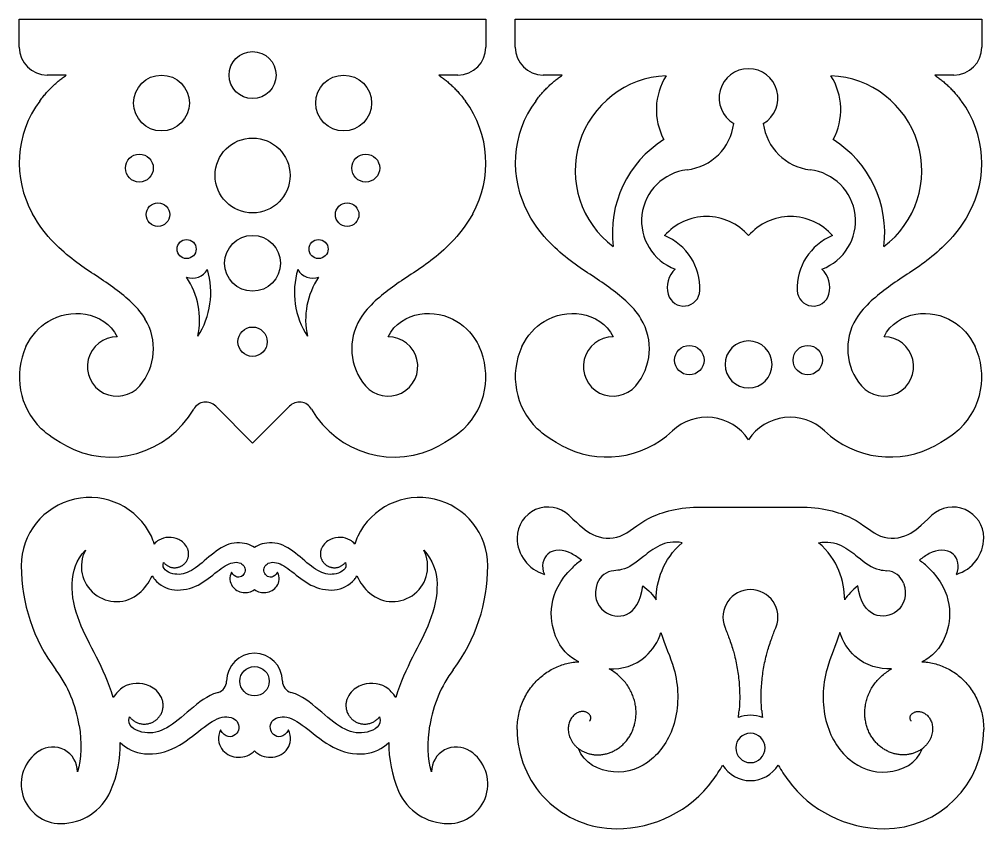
# Model space of a CAD drawing. Header units: millimetres. Extents: x -781 to 550, y -473 to 572.
# Drawn here: x -106 to 550, y 20 to 572 of the extents above; entities that cross this region are included whole.
import ezdxf

# ---------------------------------------------------------------- set-up
doc = ezdxf.new("R2010")
doc.units = ezdxf.units.MM
doc.header["$MEASUREMENT"] = 0
doc.layers.add('Default', color=18, linetype='Continuous')

msp = doc.modelspace()

# ---------------------------------------------------------------- linework, layer by layer
at = {"layer": 'Default', "color": 5}
for p, q in [((-106.1, 571.5), (211.4, 571.5)), ((-106.1, 552.5), (-106.1, 571.5)), ((211.4, 571.5), (211.4, 552.5)), ((231.4, 571.5), (548.9, 571.5)), ((231.4, 552.5), (231.4, 571.5)), ((548.9, 571.5), (548.9, 552.5)), ((-74.1, 533.5), (-87.1, 533.5)), ((192.4, 533.5), (179.4, 533.5)), ((263.4, 533.5), (250.4, 533.5)), ((529.9, 533.5), (516.9, 533.5)), ((52.65, 283), (27.55, 308.11)), ((77.76, 308.11), (52.65, 283)), ((358.21, 239.43), (424.67, 239.43))]:
    msp.add_line(p, q, dxfattribs=at)
for centre, radius in [((52.65, 533.5), 16), ((-9.33, 514.48), 19), ((114.64, 514.48), 19), ((52.65, 465.17), 25.5), ((-24.38, 470.17), 9.5), ((129.69, 470.17), 9.5), ((-11.72, 438.53), 8), ((117.02, 438.53), 8), ((7.75, 415.09), 6.5), ((52.65, 405.38), 19), ((97.56, 415.09), 6.5), ((52.65, 351.98), 10), ((52.65, 351.98), 10), ((349.86, 339.44), 10), ((349.86, 339.44), 10), ((430.44, 339.44), 10), ((53.98, 120.86), 10)]:
    msp.add_circle(centre, radius, dxfattribs=at)
for centre, radius, start, end in [((-87.1, 552.5), 19, 180, 270), ((192.4, 552.5), 19, 270, 0), ((250.4, 552.5), 19, 180, 270), ((529.9, 552.5), 19, 270, 0), ((336.87, 468.46), 64.65, 92.50711, 233.12148), ((370.66, 510.03), 43.25, 147.84633, 208.2038), ((390.15, 517.83), 20, 90, 239.78231), ((390.15, 517.83), 20, 300.21769, 90), ((409.65, 510.03), 43.25, 331.7962, 32.15367), ((443.44, 468.46), 64.65, 306.87852, 87.49289), ((-35.13, 473.67), 70.97, 143.52429, 209.10819), ((140.44, 473.67), 70.97, 330.89181, 36.47571), ((302.37, 473.67), 70.97, 143.52429, 209.10819), ((477.94, 473.67), 70.97, 330.89181, 36.47571), ((344.1, 505.05), 36.27, 276.658, 352.86745), ((436.21, 505.05), 36.27, 187.13255, 263.342), ((372.58, 426.06), 75.09, 122.2213, 187.12689), ((407.73, 426.06), 75.09, 352.87311, 57.7787), ((352.36, 434.26), 35, 96.658, 249.64904), ((427.95, 434.26), 35, 290.35096, 83.342), ((361.56, 399.2), 37.98, 41.15497, 138.84503), ((418.75, 399.2), 37.98, 41.15497, 138.84503), ((318.41, 388.34), 38.69, 357.71686, 67.91463), ((461.9, 388.34), 38.69, 112.08537, 182.28314), ((11.87, 406.69), 11.48, 248.5959, 330.94128), ((-30.16, 385.46), 54.37, 326.80369, 16.73104), ((135.47, 385.46), 54.37, 163.26896, 213.19631), ((93.44, 406.69), 11.48, 209.05872, 291.4041), ((352.14, 388.94), 17.29, 133.70809, 195.72681), ((428.17, 388.94), 17.29, 344.27319, 46.29191), ((-35.84, 366.85), 52.38, 347.70015, 33.81187), ((141.15, 366.85), 52.38, 146.18813, 192.29985), ((346.08, 387.24), 11, 195.72681, 357.71686), ((434.23, 387.24), 11, 182.28314, 344.27319), ((-53.81, 347.27), 38.99, 319.54163, 31.46445), ((159.12, 347.27), 38.99, 148.53555, 220.45837), ((283.69, 347.27), 38.99, 319.54163, 31.46445), ((496.62, 347.27), 38.99, 148.53555, 220.45837), ((-39.53, 335.09), 20.22, 90, 319.54163), ((144.84, 335.09), 20.22, 220.45837, 90), ((297.97, 335.09), 20.22, 90, 319.54163), ((482.34, 335.09), 20.22, 220.45837, 90), ((-56.81, 328.07), 49.28, 155.1806, 225.81898), ((162.12, 328.07), 49.28, 314.18102, 24.8194), ((280.69, 328.07), 49.28, 155.1806, 225.81898), ((390.15, 336.49), 16, 90, 270), ((390.15, 336.49), 16, 270, 90), ((499.62, 328.07), 49.28, 314.18102, 24.8194), ((20.83, 301.39), 9.5, 45.00003, 150.1763), ((84.48, 301.39), 9.5, 29.8237, 134.99997), ((-43.7, 338.38), 64.88, 241.17244, 330.1763), ((149.01, 338.38), 64.88, 209.8237, 298.82756), ((361.77, 266.52), 34.03, 33.48304, 133.40267), ((418.54, 266.52), 34.03, 46.59732, 146.51696), ((293.8, 338.38), 64.88, 241.17244, 313.40267), ((486.51, 338.38), 64.88, 226.59733, 298.82756), ((-58.21, 199.38), 46.56, 25.60307, 180), ((166.16, 199.38), 46.56, 0, 154.39693), ((253.64, 218.48), 20.94, 47.00763, 180), ((529.25, 218.48), 20.94, 360, 132.99237), ((-45.47, 205.49), 32.44, 15.66748, 25.6031), ((153.43, 205.49), 32.44, 154.3969, 164.33252), ((258.6, 218.48), 25.91, 180, 253.67552), ((524.28, 218.48), 25.91, 286.32448, 360), ((-39.96, 198.95), 23.89, 152.41466, 310.1212), ((147.92, 198.95), 23.89, 229.8788, 27.58534), ((13.31, 199.38), 118.08, 180, 216.77037), ((94.65, 199.38), 118.08, 323.22963, 0), ((311.81, 154.77), 60.02, 126.10932, 134.03551), ((471.08, 154.77), 60.02, 45.96449, 53.89068), ((-45.47, 205.49), 32.44, 310.1212, 336.61036), ((153.43, 205.49), 32.44, 203.38964, 229.8788), ((299.41, 183.17), 12.93, 93.90113, 160.28803), ((483.48, 183.17), 12.93, 19.71197, 86.09887), ((391.44, 164.55), 18.7, 90, 201.18277), ((391.44, 164.55), 18.7, 338.81723, 90), ((53.98, 120.86), 19, 0, 180), ((-149.47, 77.74), 85.13, 8.73362, 36.77038), ((257.43, 77.74), 85.13, 143.22962, 171.26638), ((27.08, 120.86), 7.9, 285.69227, 360), ((80.88, 120.86), 7.9, 180, 254.30773), ((291.62, 108.51), 92.46, 352.28684, 355.22164), ((491.26, 108.51), 92.46, 184.77836, 187.71316), ((391.44, 75.42), 22.25, 90, 111.62488), ((391.44, 75.42), 22.25, 68.37512, 90), ((300.32, 88.06), 67.63, 180.00002, 270.00002), ((391.44, 75.42), 10, 90, 270), ((391.44, 75.42), 10, 270, 90), ((482.56, 88.06), 67.63, 269.99998, 359.99998), ((-77.88, 50.84), 26.9, 123.39826, 269.99991), ((-83.4, 59.22), 16.86, 0, 123.39826), ((191.35, 59.22), 16.86, 56.60173, 180), ((185.83, 50.84), 26.9, 270.00009, 56.60173), ((291.62, 108.51), 92.46, 323.40097, 331.02974), ((391.44, 75.42), 22.25, 211.6917, 270), ((391.44, 75.42), 22.25, 270, 328.3083), ((491.26, 108.51), 92.46, 208.97026, 216.59903), ((300.32, 102.05), 81.62, 270.00002, 323.40109), ((482.56, 102.05), 81.62, 216.59891, 269.99998), ((-77.88, 60.96), 37.02, 269.99991, 336.21919), ((185.83, 60.96), 37.02, 203.78081, 270.00009)]:
    msp.add_arc(centre, radius, start, end, dxfattribs=at)
for points, degree in [([(-92.19, 515.86), (-84.41, 526.39), (-74.1, 533.5)], 2), ([(179.4, 533.5), (189.71, 526.39), (197.5, 515.86)], 2), ([(245.31, 515.86), (253.09, 526.39), (263.4, 533.5)], 2), ([(516.9, 533.5), (527.21, 526.39), (535, 515.86)], 2), ([(-74.98, 281.54), (-84.11, 286.57), (-89.51, 291.12), (-91.16, 292.73)], 3), ([(196.47, 292.73), (194.82, 291.12), (189.42, 286.57), (180.29, 281.54)], 3), ([(262.52, 281.54), (253.39, 286.57), (247.99, 291.12), (246.34, 292.73)], 3), ([(533.97, 292.73), (532.32, 291.12), (526.92, 286.57), (517.79, 281.54)], 3), ([(327.27, 176.33), (327.5, 189.27), (331.76, 203.73), (345.1, 215.13)], 3), ([(455.62, 176.33), (455.39, 189.27), (451.13, 203.73), (437.79, 215.13)], 3), ([(318.25, 185.88), (322.2, 182.81), (325.15, 179.59), (327.27, 176.33)], 3), ([(464.64, 185.88), (460.69, 182.81), (457.74, 179.59), (455.62, 176.33)], 3), ([(-65.33, 90.67), (-63.61, 79.45), (-63.68, 68.05), (-66.53, 59.22)], 3), ([(174.49, 59.22), (171.64, 68.05), (171.56, 79.45), (173.28, 90.67)], 3), ([(-44, 46.04), (-39.21, 56.91), (-37.38, 68.22), (-37.41, 79.09)], 3), ([(145.37, 79.09), (145.34, 68.22), (147.17, 56.91), (151.96, 46.04)], 3)]:
    msp.add_open_spline(points, degree=degree, dxfattribs=at)
for points, knots in [([(-20.55, 367.63), (-23.34, 372.19), (-33.59, 383.36), (-54.86, 397.67), (-77.95, 412.86), (-92.5, 430.83), (-97.13, 439.15)], [4076.208724, 4076.208724, 4076.208724, 4076.208724, 4096.758532, 4134.758733, 4172.758933, 4192.262006, 4192.262006, 4192.262006, 4192.262006]), ([(202.44, 439.15), (197.81, 430.83), (183.26, 412.86), (160.17, 397.67), (138.9, 383.36), (128.65, 372.19), (125.86, 367.63)], [3063.425878, 3063.425878, 3063.425878, 3063.425878, 3082.928951, 3120.929151, 3158.929352, 3179.47916, 3179.47916, 3179.47916, 3179.47916]), ([(316.95, 367.63), (314.16, 372.19), (303.91, 383.36), (282.64, 397.67), (259.55, 412.86), (245, 430.83), (240.37, 439.15)], [3663.936854, 3663.936854, 3663.936854, 3663.936854, 3684.486663, 3722.486863, 3760.487063, 3779.990137, 3779.990137, 3779.990137, 3779.990137]), ([(539.94, 439.15), (535.31, 430.83), (520.76, 412.86), (497.67, 397.67), (476.4, 383.36), (466.15, 372.19), (463.36, 367.63)], [2676.322958, 2676.322958, 2676.322958, 2676.322958, 2695.826031, 2733.826232, 2771.826432, 2792.37624, 2792.37624, 2792.37624, 2792.37624]), ([(-101.55, 348.76), (-97.8, 356.39), (-86.36, 368.91), (-60.81, 374.12), (-43.8, 364.36), (-39.53, 355.31)], [3866.236032, 3866.236032, 3866.236032, 3866.236032, 3889.579693, 3917.918939, 3946.258186, 3946.258186, 3946.258186, 3946.258186]), ([(144.84, 355.31), (149.11, 364.36), (166.12, 374.12), (191.67, 368.91), (203.11, 356.39), (206.85, 348.76)], [3309.429698, 3309.429698, 3309.429698, 3309.429698, 3337.768945, 3366.108191, 3389.451852, 3389.451852, 3389.451852, 3389.451852]), ([(235.95, 348.76), (239.7, 356.39), (251.14, 368.91), (276.69, 374.12), (293.7, 364.36), (297.97, 355.31)], [3453.964162, 3453.964162, 3453.964162, 3453.964162, 3477.307823, 3505.64707, 3533.986317, 3533.986317, 3533.986317, 3533.986317]), ([(482.34, 355.31), (486.61, 364.36), (503.62, 374.12), (529.17, 368.91), (540.61, 356.39), (544.35, 348.76)], [2922.326778, 2922.326778, 2922.326778, 2922.326778, 2950.666025, 2979.005272, 3002.348933, 3002.348933, 3002.348933, 3002.348933]), ([(267.92, 233.8), (275.64, 226.61), (283.52, 218.76), (303.85, 216.4), (319.11, 233.11), (343.3, 239.43), (358.21, 239.43)], [1331.768493, 1331.768493, 1331.768493, 1331.768493, 1356.806478, 1385.459142, 1414.111805, 1442.764462, 1442.764462, 1442.764462, 1442.764462]), ([(424.67, 239.43), (439.59, 239.43), (463.77, 233.11), (479.04, 216.4), (499.36, 218.76), (507.25, 226.61), (514.97, 233.8)], [1509.22658, 1509.22658, 1509.22658, 1509.22658, 1537.879242, 1566.531905, 1595.184567, 1620.22255, 1620.22255, 1620.22255, 1620.22255]), ([(8.25, 211.66), (6.94, 214.46), (0.53, 219.54), (-8.66, 219.23), (-13.31, 215.28), (-14.24, 214.25)], [2488.606157, 2488.606157, 2488.606157, 2488.606157, 2499.285058, 2519.59978, 2525.519762, 2525.519762, 2525.519762, 2525.519762]), ([(122.19, 214.25), (121.27, 215.28), (116.62, 219.23), (107.42, 219.54), (101.01, 214.46), (99.7, 211.66)], [2172.68033, 2172.68033, 2172.68033, 2172.68033, 2178.600312, 2198.915034, 2209.593935, 2209.593935, 2209.593935, 2209.593935]), ([(345.1, 215.13), (333.1, 217.52), (316.43, 203.78), (308.17, 197.36), (300.33, 196.19), (298.53, 196.07)], [241.484433, 241.484433, 241.484433, 241.484433, 264.455828, 287.427223, 293.951629, 293.951629, 293.951629, 293.951629]), ([(437.79, 215.13), (449.79, 217.52), (466.46, 203.78), (474.72, 197.36), (482.56, 196.19), (484.36, 196.07)], [241.484433, 241.484433, 241.484433, 241.484433, 264.455827, 287.427222, 293.951629, 293.951629, 293.951629, 293.951629]), ([(-42.11, 109.7), (-48.35, 130.63), (-69.84, 160.27), (-73.48, 197.16), (-61.14, 210.02)], [2250.642192, 2250.642192, 2250.642192, 2250.642192, 2313.74142, 2379.440653, 2379.440653, 2379.440653, 2379.440653]), ([(53.98, 211.81), (52.47, 212.93), (47.06, 215.42), (34.55, 215.36), (21, 203.76), (9.49, 194.07), (-1.5, 192.68), (-9.46, 197.27), (-7.87, 201.77)], [2349.100046, 2349.100046, 2349.100046, 2349.100046, 2358.092944, 2376.616063, 2395.139182, 2413.662301, 2432.18542, 2450.708539, 2450.708539, 2450.708539, 2450.708539]), ([(115.82, 201.77), (117.42, 197.27), (109.46, 192.68), (98.47, 194.07), (86.95, 203.76), (73.41, 215.36), (60.89, 215.42), (55.49, 212.93), (53.98, 211.81)], [2247.491553, 2247.491553, 2247.491553, 2247.491553, 2266.014672, 2284.537791, 2303.06091, 2321.584029, 2340.107148, 2349.100046, 2349.100046, 2349.100046, 2349.100046]), ([(169.1, 210.02), (181.44, 197.16), (177.8, 160.27), (156.3, 130.63), (150.07, 109.7)], [2940.217276, 2940.217276, 2940.217276, 2940.217276, 3005.916509, 3069.015737, 3069.015737, 3069.015737, 3069.015737]), ([(276.43, 203.26), (274.3, 204.87), (267.43, 210.04), (252.81, 211.98), (248.63, 198.9), (251.32, 193.62)], [1199.432095, 1199.432095, 1199.432095, 1199.432095, 1209.754115, 1232.725513, 1249.838249, 1249.838249, 1249.838249, 1249.838249]), ([(531.57, 193.62), (534.26, 198.9), (530.08, 211.98), (515.46, 210.04), (508.59, 204.87), (506.45, 203.26)], [1702.152794, 1702.152794, 1702.152794, 1702.152794, 1719.26553, 1742.236927, 1752.558948, 1752.558948, 1752.558948, 1752.558948]), ([(-15.7, 192.61), (-15.18, 191.74), (-11.61, 186.62), (-0.75, 181.12), (16.37, 185.21), (28.79, 196.1), (39.41, 203.2), (48.34, 200.42), (47.54, 191.34), (40.51, 190.97), (38.31, 195.15)], [2460.209832, 2460.209832, 2460.209832, 2460.209832, 2464.108928, 2484.423648, 2504.738368, 2525.053088, 2545.367808, 2565.682529, 2585.997249, 2606.311969, 2606.311969, 2606.311969, 2606.311969]), ([(69.64, 195.15), (67.45, 190.97), (60.42, 191.34), (59.61, 200.42), (68.55, 203.2), (79.16, 196.1), (91.58, 185.21), (108.71, 181.12), (119.56, 186.62), (123.14, 191.74), (123.65, 192.61)], [2713.34596, 2713.34596, 2713.34596, 2713.34596, 2733.66068, 2753.9754, 2774.29012, 2794.60484, 2814.91956, 2835.23428, 2855.549, 2859.448097, 2859.448097, 2859.448097, 2859.448097]), ([(274.7, 134.08), (267.63, 137.48), (255.05, 150.07), (253.18, 181.57), (270.09, 197.92)], [1129.11036, 1129.11036, 1129.11036, 1129.11036, 1154.533339, 1189.224037, 1189.224037, 1189.224037, 1189.224037]), ([(512.8, 197.92), (529.71, 181.57), (527.84, 150.07), (515.26, 137.48), (508.19, 134.08)], [1762.767006, 1762.767006, 1762.767006, 1762.767006, 1797.457704, 1822.880683, 1822.880683, 1822.880683, 1822.880683]), ([(38.31, 195.15), (36.54, 191.64), (37.68, 184.64), (45.75, 180.38), (51.63, 181.56), (53.98, 183.19)], [2606.311969, 2606.311969, 2606.311969, 2606.311969, 2624.835087, 2643.358206, 2659.828964, 2659.828964, 2659.828964, 2659.828964]), ([(53.98, 183.19), (56.33, 181.56), (62.2, 180.38), (70.28, 184.64), (71.41, 191.64), (69.64, 195.15)], [2659.828964, 2659.828964, 2659.828964, 2659.828964, 2676.29972, 2694.82284, 2713.34596, 2713.34596, 2713.34596, 2713.34596]), ([(287.23, 187.53), (284.36, 179.51), (290.74, 161.27), (315.62, 163.39), (318.25, 185.88)], [308.932461, 308.932461, 308.932461, 308.932461, 326.053953, 354.0201, 354.0201, 354.0201, 354.0201]), ([(495.65, 187.53), (498.52, 179.51), (492.15, 161.27), (467.27, 163.39), (464.64, 185.88)], [308.932461, 308.932461, 308.932461, 308.932461, 326.053953, 354.0201, 354.0201, 354.0201, 354.0201]), ([(374, 157.79), (374.13, 157.47), (374.52, 156.46), (375.39, 154.21), (376.65, 150.9), (378.14, 146.71), (379.47, 142.52), (380.72, 138), (381.8, 133.33), (382.75, 128.15), (383.69, 121.23), (384.28, 112.54), (384.1, 105.15), (383.8, 101.24), (383.76, 100.81)], [372.87926, 372.87926, 372.87926, 372.87926, 373.925908, 376.133685, 380.091834, 384.542707, 389.483292, 393.288314, 398.590969, 403.858507, 409.098986, 419.531682, 429.956176, 431.271414, 431.271414, 431.271414, 431.271414]), ([(399.13, 100.81), (399.09, 101.24), (398.79, 105.15), (398.61, 112.54), (399.19, 121.23), (400.14, 128.15), (401.09, 133.33), (402.17, 138), (403.42, 142.52), (404.75, 146.71), (406.24, 150.9), (407.5, 154.21), (408.36, 156.46), (408.76, 157.47), (408.88, 157.79)], [241.902759, 241.902759, 241.902759, 241.902759, 243.217995, 253.642489, 264.075186, 269.315665, 274.583202, 279.885858, 283.69088, 288.631465, 293.082338, 297.040487, 299.248264, 300.294912, 300.294912, 300.294912, 300.294912]), ([(330.57, 154.04), (333.3, 145.08), (342.43, 126.62), (343.04, 92.46), (325.79, 64.66), (299.04, 55.04), (277.92, 64.85), (274.43, 75)], [36.237098, 36.237098, 36.237098, 36.237098, 62.964518, 101.114784, 139.26505, 177.415316, 215.565581, 215.565581, 215.565581, 215.565581]), ([(295.37, 129.23), (303.86, 129), (318.07, 132.36), (328.71, 147.63), (330.57, 154.04)], [-0.429949, -0.429949, -0.429949, -0.429949, 22.631685, 36.237098, 36.237098, 36.237098, 36.237098]), ([(452.31, 154.04), (449.59, 145.08), (440.46, 126.62), (439.85, 92.46), (457.1, 64.66), (483.85, 55.04), (504.96, 64.85), (508.45, 75)], [36.237098, 36.237098, 36.237098, 36.237098, 62.964518, 101.114784, 139.26505, 177.415316, 215.565581, 215.565581, 215.565581, 215.565581]), ([(487.51, 129.23), (479.03, 129), (464.82, 132.36), (454.18, 147.63), (452.31, 154.04)], [-0.429949, -0.429949, -0.429949, -0.429949, 22.631685, 36.237098, 36.237098, 36.237098, 36.237098]), ([(232.69, 88.06), (232.69, 89.34), (232.81, 92.35), (233.43, 97.01), (234.63, 101.96), (236.32, 106.7), (238.48, 111.18), (241.08, 115.35), (244.06, 119.17), (247.38, 122.61), (251.01, 125.64), (254.89, 128.23), (258.96, 130.36), (263.18, 132.03), (267.5, 133.23), (271.35, 133.86), (273.75, 134.04), (274.7, 134.08)], [1128.8705256, 1128.8705256, 1128.8705256, 1128.8705256, 1128.8827921, 1128.8994588, 1128.9161254, 1128.9327921, 1128.9494588, 1128.9661254, 1128.9827921, 1128.9994588, 1129.0161254, 1129.0327921, 1129.0494588, 1129.0661254, 1129.0827921, 1129.0994588, 1129.1103603, 1129.1103603, 1129.1103603, 1129.1103603]), ([(508.19, 134.08), (509.13, 134.04), (511.53, 133.86), (515.39, 133.23), (519.7, 132.03), (523.93, 130.36), (528, 128.23), (531.88, 125.64), (535.5, 122.61), (538.83, 119.17), (541.81, 115.35), (544.4, 111.18), (546.56, 106.7), (548.26, 101.96), (549.46, 97.01), (550.08, 92.35), (550.19, 89.34), (550.19, 88.06)], [1822.8806826, 1822.8806826, 1822.8806826, 1822.8806826, 1822.8915841, 1822.9082508, 1822.9249175, 1822.9415841, 1822.9582508, 1822.9749175, 1822.9915841, 1823.0082508, 1823.0249175, 1823.0415841, 1823.0582508, 1823.0749175, 1823.0915841, 1823.1082508, 1823.1205172, 1823.1205172, 1823.1205172, 1823.1205172]), ([(281.94, 93.67), (282.08, 93.81), (282.34, 94.12), (282.62, 94.65), (282.8, 95.24), (282.85, 95.87), (282.78, 96.52), (282.58, 97.18), (282.25, 97.82), (281.79, 98.42), (281.21, 98.96), (280.52, 99.43), (279.72, 99.81), (278.83, 100.08), (277.87, 100.22), (276.84, 100.22), (275.77, 100.08), (274.68, 99.78), (273.59, 99.32), (272.52, 98.69), (271.5, 97.9), (270.54, 96.95), (269.68, 95.84), (268.93, 94.59), (268.31, 93.2), (267.85, 91.69), (267.56, 90.09), (267.46, 88.4), (267.55, 86.65), (267.86, 84.87), (268.4, 83.08), (269.15, 81.31), (270.13, 79.59), (271.34, 77.94), (272.76, 76.39), (274.4, 74.97), (276.23, 73.72), (278.25, 72.65), (280.43, 71.78), (282.75, 71.15), (285.18, 70.77), (287.7, 70.66), (290.28, 70.83), (292.88, 71.3), (295.47, 72.06), (298.03, 73.12), (300.5, 74.49), (302.86, 76.16), (305.07, 78.11), (307.09, 80.33), (308.9, 82.81), (310.46, 85.53), (311.74, 88.45), (312.71, 91.55), (313.36, 94.8), (313.65, 98.16), (313.59, 101.6), (313.14, 105.06), (312.31, 108.52), (311.1, 111.93), (309.5, 115.24), (307.52, 118.42), (305.17, 121.41), (302.47, 124.18), (299.45, 126.68), (297.01, 128.3), (295.61, 129.1), (295.37, 129.23)], [-1.5, -1.5, -1.5, -1.5, -1.483333, -1.466667, -1.45, -1.433333, -1.416667, -1.4, -1.383333, -1.366667, -1.35, -1.333333, -1.316667, -1.3, -1.283333, -1.266667, -1.25, -1.233333, -1.216667, -1.2, -1.183333, -1.166667, -1.15, -1.133333, -1.116667, -1.1, -1.083333, -1.066667, -1.05, -1.033333, -1.016667, -1, -0.983333, -0.966667, -0.95, -0.933333, -0.916667, -0.9, -0.883333, -0.866667, -0.85, -0.833333, -0.816667, -0.8, -0.783333, -0.766667, -0.75, -0.733333, -0.716667, -0.7, -0.683333, -0.666667, -0.65, -0.633333, -0.616667, -0.6, -0.583333, -0.566667, -0.55, -0.533333, -0.516667, -0.5, -0.483333, -0.466667, -0.45, -0.433333, -0.429949, -0.429949, -0.429949, -0.429949]), ([(500.94, 93.67), (500.8, 93.81), (500.55, 94.12), (500.26, 94.65), (500.09, 95.24), (500.04, 95.87), (500.11, 96.52), (500.31, 97.18), (500.64, 97.82), (501.1, 98.42), (501.67, 98.96), (502.37, 99.43), (503.16, 99.81), (504.05, 100.08), (505.02, 100.22), (506.05, 100.22), (507.12, 100.08), (508.21, 99.78), (509.3, 99.32), (510.37, 98.69), (511.39, 97.9), (512.34, 96.95), (513.21, 95.84), (513.96, 94.59), (514.58, 93.2), (515.04, 91.69), (515.33, 90.09), (515.43, 88.4), (515.33, 86.65), (515.02, 84.87), (514.49, 83.08), (513.74, 81.31), (512.75, 79.59), (511.55, 77.94), (510.12, 76.39), (508.49, 74.97), (506.65, 73.72), (504.64, 72.65), (502.46, 71.78), (500.14, 71.15), (497.71, 70.77), (495.19, 70.66), (492.61, 70.83), (490.01, 71.3), (487.41, 72.06), (484.86, 73.12), (482.39, 74.49), (480.03, 76.16), (477.82, 78.11), (475.8, 80.33), (473.99, 82.81), (472.43, 85.53), (471.15, 88.45), (470.18, 91.55), (469.53, 94.8), (469.23, 98.16), (469.3, 101.6), (469.75, 105.06), (470.57, 108.52), (471.79, 111.93), (473.39, 115.24), (475.37, 118.42), (477.72, 121.41), (480.41, 124.18), (483.44, 126.68), (485.88, 128.3), (487.28, 129.1), (487.51, 129.23)], [-1.5, -1.5, -1.5, -1.5, -1.483333, -1.466667, -1.45, -1.433333, -1.416667, -1.4, -1.383333, -1.366667, -1.35, -1.333333, -1.316667, -1.3, -1.283333, -1.266667, -1.25, -1.233333, -1.216667, -1.2, -1.183333, -1.166667, -1.15, -1.133333, -1.116667, -1.1, -1.083333, -1.066667, -1.05, -1.033333, -1.016667, -1, -0.983333, -0.966667, -0.95, -0.933333, -0.916667, -0.9, -0.883333, -0.866667, -0.85, -0.833333, -0.816667, -0.8, -0.783333, -0.766667, -0.75, -0.733333, -0.716667, -0.7, -0.683333, -0.666667, -0.65, -0.633333, -0.616667, -0.6, -0.583333, -0.566667, -0.55, -0.533333, -0.516667, -0.5, -0.483333, -0.466667, -0.45, -0.433333, -0.429949, -0.429949, -0.429949, -0.429949]), ([(-9.41, 109.82), (-11.16, 113.56), (-19.75, 120.37), (-33.61, 119.91), (-40.4, 112.65), (-42.11, 109.7)], [2209.107989, 2209.107989, 2209.107989, 2209.107989, 2219.786888, 2240.10161, 2250.642192, 2250.642192, 2250.642192, 2250.642192]), ([(150.07, 109.7), (148.36, 112.65), (141.56, 119.91), (127.71, 120.37), (119.12, 113.56), (117.37, 109.82)], [3069.015737, 3069.015737, 3069.015737, 3069.015737, 3079.556318, 3099.871041, 3110.549939, 3110.549939, 3110.549939, 3110.549939]), ([(29.22, 113.25), (28.19, 112.96), (20.72, 110.42), (7.66, 99.24), (-7.75, 86.26), (-22.47, 84.4), (-33.14, 90.54), (-31, 96.57)], [2094.184428, 2094.184428, 2094.184428, 2094.184428, 2097.117896, 2115.641015, 2134.164134, 2152.687252, 2171.210371, 2171.210371, 2171.210371, 2171.210371]), ([(138.96, 96.57), (141.09, 90.54), (130.43, 84.4), (115.71, 86.26), (100.29, 99.24), (87.24, 110.42), (79.76, 112.96), (78.74, 113.25)], [3148.447558, 3148.447558, 3148.447558, 3148.447558, 3166.970676, 3185.493795, 3204.016914, 3222.540033, 3225.473501, 3225.473501, 3225.473501, 3225.473501]), ([(-37.41, 79.09), (-33.07, 74.83), (-20.51, 69.15), (1.47, 74.4), (18.1, 88.98), (32.32, 98.49), (44.28, 94.76), (43.21, 82.6), (33.79, 82.11), (30.85, 87.7)], [2982.013877, 2982.013877, 2982.013877, 2982.013877, 2999.792217, 3020.106937, 3040.421657, 3060.736377, 3081.051097, 3101.365818, 3121.680538, 3121.680538, 3121.680538, 3121.680538]), ([(77.11, 87.7), (74.17, 82.11), (64.75, 82.6), (63.67, 94.76), (75.64, 98.49), (89.86, 88.98), (106.49, 74.4), (128.47, 69.15), (141.03, 74.83), (145.37, 79.09)], [3236.580139, 3236.580139, 3236.580139, 3236.580139, 3256.894859, 3277.209579, 3297.524299, 3317.839019, 3338.153739, 3358.468459, 3376.2468, 3376.2468, 3376.2468, 3376.2468]), ([(30.85, 87.7), (28.48, 83.01), (30, 73.62), (41.23, 67.7), (50.03, 69.81), (53.65, 73.17), (53.98, 73.5)], [3121.680538, 3121.680538, 3121.680538, 3121.680538, 3140.203656, 3158.726775, 3177.249893, 3179.130338, 3179.130338, 3179.130338, 3179.130338]), ([(53.98, 73.5), (54.3, 73.17), (57.92, 69.81), (66.73, 67.7), (77.96, 73.62), (79.48, 83.01), (77.11, 87.7)], [3179.130338, 3179.130338, 3179.130338, 3179.130338, 3181.010783, 3199.533902, 3218.05702, 3236.580139, 3236.580139, 3236.580139, 3236.580139])]:
    msp.add_open_spline(points, degree=3, knots=knots, dxfattribs=at)
for points, weights, knots in [([(-7.87, 201.77), (-2.64, 195.07), (4.61, 199.51), (11.86, 203.96), (8.25, 211.66)], [1, 0.745641345296, 1, 0.74564140594, 0.999999878712], [2450.708539, 2450.708539, 2450.708539, 2469.65735, 2469.65735, 2488.606157, 2488.606157, 2488.606157]), ([(99.7, 211.66), (96.1, 203.96), (103.35, 199.51), (110.59, 195.07), (115.82, 201.77)], [0.999999878712, 0.74564140594, 1, 0.745641345296, 1], [2209.593935, 2209.593935, 2209.593935, 2228.542742, 2228.542742, 2247.491553, 2247.491553, 2247.491553]), ([(-31, 96.57), (-24, 87.59), (-14.29, 93.55), (-4.58, 99.5), (-9.41, 109.82)], [1, 0.745641345296, 1, 0.74564140594, 0.999999878712], [2171.210371, 2171.210371, 2171.210371, 2190.159183, 2190.159183, 2209.107989, 2209.107989, 2209.107989]), ([(117.37, 109.82), (112.54, 99.5), (122.24, 93.55), (131.95, 87.59), (138.96, 96.57)], [0.999999878712, 0.74564140594, 1, 0.745641345296, 1], [3110.549939, 3110.549939, 3110.549939, 3129.498746, 3129.498746, 3148.447558, 3148.447558, 3148.447558])]:
    msp.add_rational_spline(points, weights, degree=2, knots=knots, dxfattribs=at)

doc.saveas('drawing.dxf')
